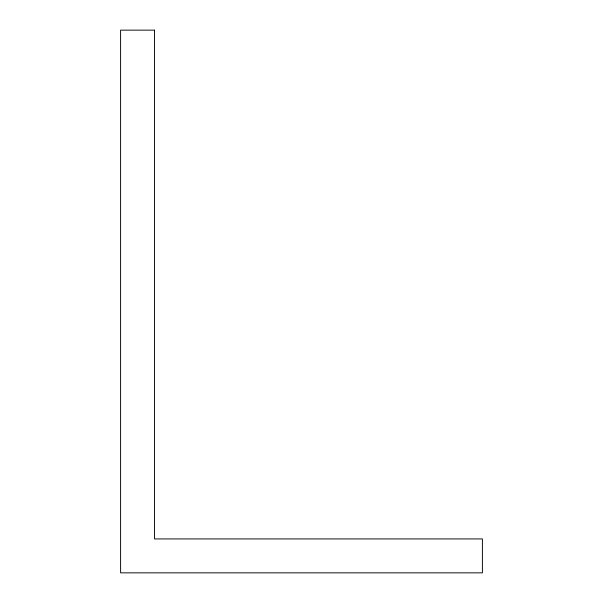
<?xml version="1.0" encoding="UTF-8"?>
<svg xmlns="http://www.w3.org/2000/svg" width="603" height="603" viewBox="0 0 603 603"><rect width="100%" height="100%" fill="white"/><g stroke="black" fill="none" stroke-linecap="round" stroke-linejoin="round"><path stroke-width="0.9" d="M154.519 30.15L120.6 30.15L120.6 572.85L482.4 572.85L482.4 538.931L154.519 538.931L154.519 30.15"/></g></svg>
